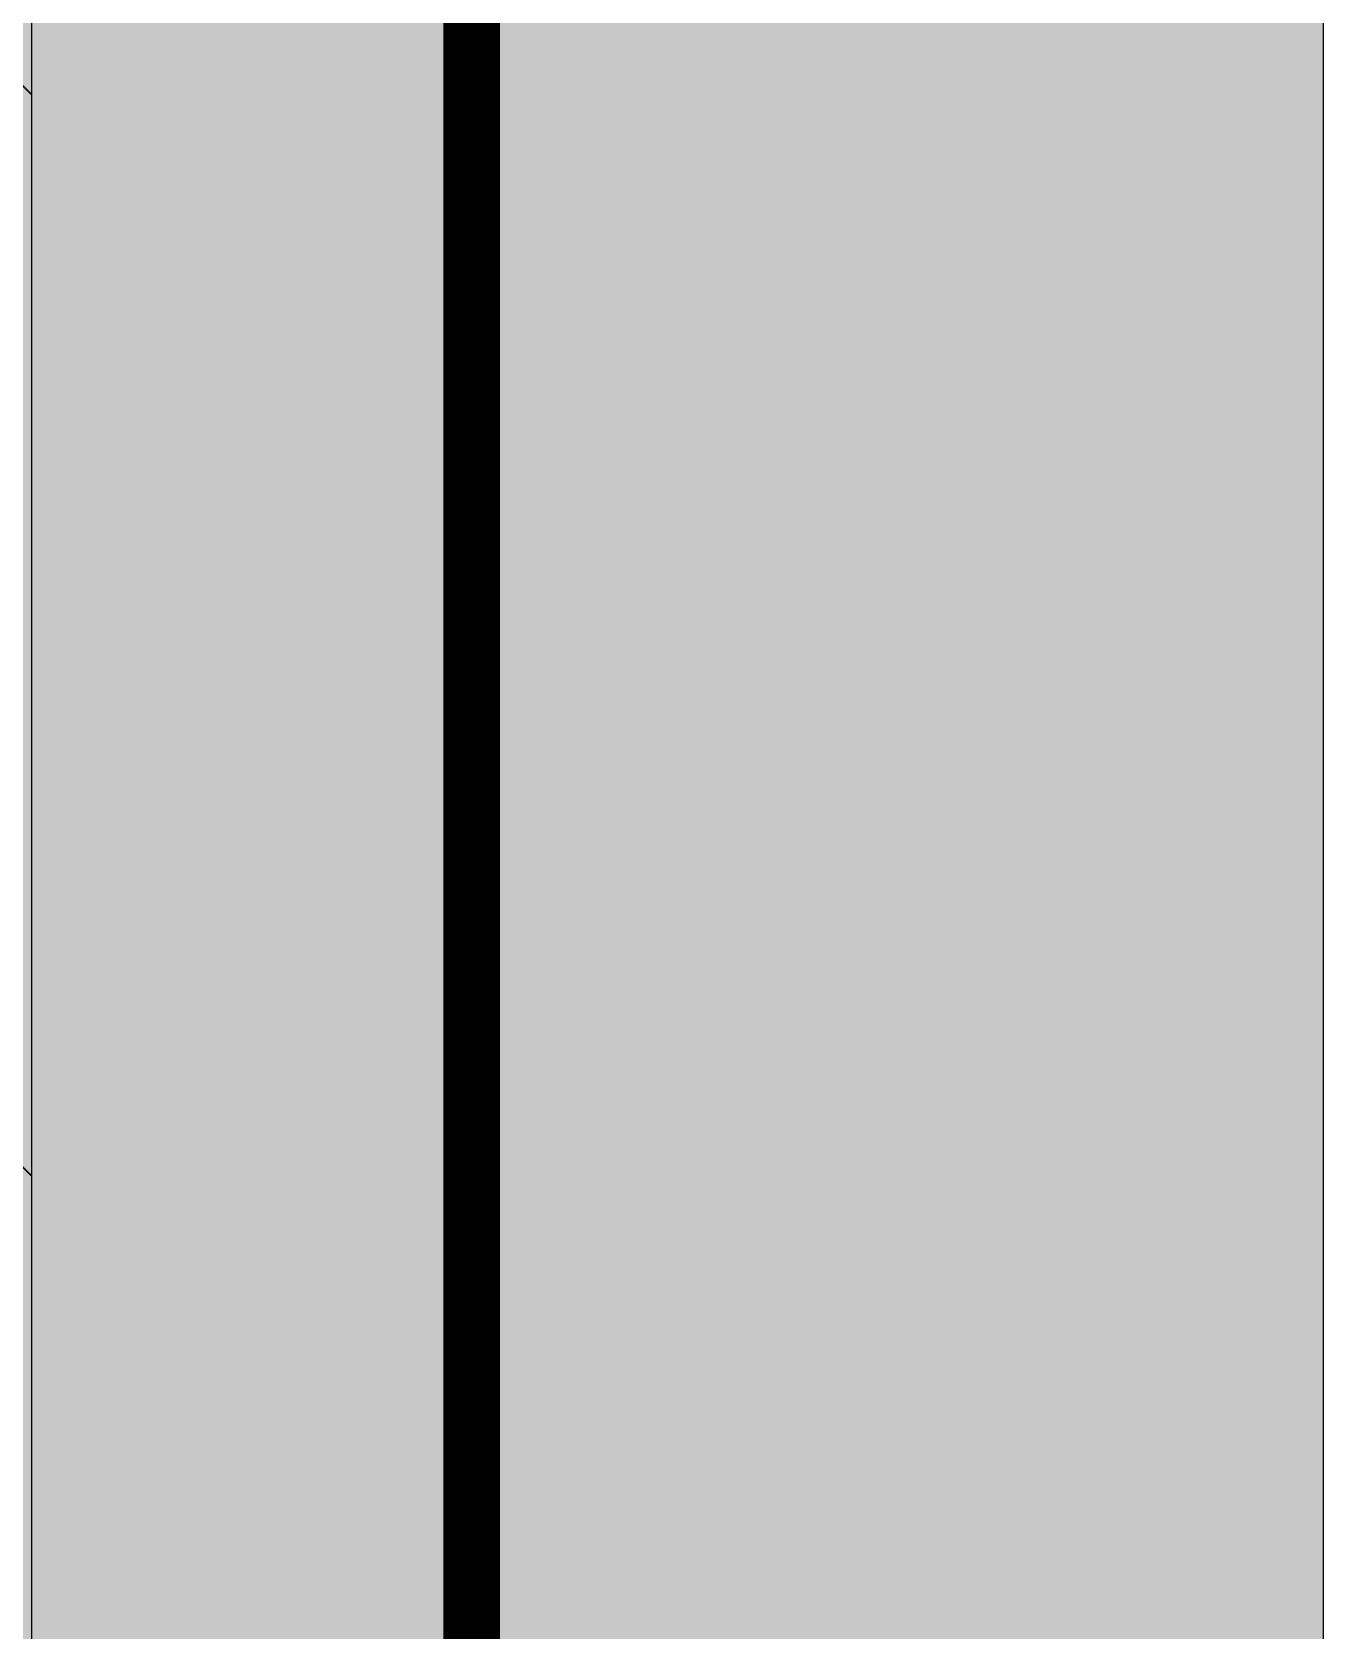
# Model space of a CAD drawing. Header units: millimetres. Extents: x -620 to 116137, y -21481 to 17762.
# Drawn here: x 13640 to 14550, y 892 to 2019 of the extents above; entities that cross this region are included whole.
import ezdxf

# ---------------------------------------------------------------- set-up
doc = ezdxf.new("R2010")
doc.units = ezdxf.units.MM
doc.header["$LTSCALE"] = 150
doc.linetypes.add('1625E_Roof Plan$0$DASHED', pattern=[0.75, 0.5, -0.25])
doc.layers.add('1625_East Villa$0$ad-Elevation 10', color=8, linetype='Continuous')
doc.layers.add('1625E_Roof Plan$0$ad-Secondary Roof', color=6, linetype='Continuous')
doc.layers.add('1625_East Villa$0$ad-Landscape', color=7, linetype='Continuous', lineweight=35, true_color=0x007f00)
doc.layers.add('1625_East Villa$0$ad-Verandah', color=7, linetype='Continuous', true_color=0xa57c52)

# ---------------------------------------------------------------- blocks, each defined once
blk = doc.blocks.new('1625_East Villa$0$zw$959F')
at = {"transparency": 33554559}
h = blk.add_hatch(color=43, dxfattribs=at)
h.dxf.hatch_style = 1
h.paths.add_polyline_path([(1520, -8875), (0, -8875), (0, -13620), (-5920, -13620), (-5920, -15670), (1520, -15670)])
h = blk.add_hatch(dxfattribs=at)
h.set_pattern_fill('GRASS', color=74, angle=180)
h.set_pattern_definition([(270, (2430, -10400), (17.960512, -17.960512), [4.7625, -31.158524]), (225, (2430, -10400), (17.96051, -17.96051), [4.7625, -20.6375]), (315, (2430, -10400), (17.96051, 17.96051), [4.7625, -20.6375])])
h.paths.add_polyline_path([(2430, -16580), (-2370, -16580), (-2370, -15670), (1520, -15670), (1520, -10475), (2430, -10475)])
h = blk.add_hatch(color=256, dxfattribs=at)
h.dxf.hatch_style = 1
h.set_gradient(color1=(153, 204, 0), color2=(63, 127, 0), tint=1, name='INVSPHERICAL')
h.paths.add_polyline_path([(2430, -16580), (-2370, -16580), (-2370, -15670), (1520, -15670), (1520, -10475), (2430, -10475)])
at = {"layer": '1625_East Villa$0$ad-Landscape', "transparency": 33554687}
h = blk.add_hatch(dxfattribs=at)
h.set_pattern_fill('DOLMIT', color=44, scale=10, angle=90)
h.set_pattern_definition([(90, (-1096435.54, 661200.024), (-63.5, 5e-14), []), (135, (-1096435.54, 661200.02), (-126.999913, -126.999913), [89.80256, -179.605122])])
h.paths.add_polyline_path([(1520, -8875), (0, -8875), (0, -13620), (-5920, -13620), (-5920, -15670), (1520, -15670)])
at = {"layer": '1625_East Villa$0$ad-Elevation 10'}
blk.add_lwpolyline([(2430, -16580), (-2370, -16580), (-2370, -15670), (1520, -15670), (1520, -10475), (2430, -10475)], close=True, dxfattribs=at)
at = {"layer": '1625_East Villa$0$ad-Verandah', "lineweight": 9}
blk.add_lwpolyline([(1520, -8875), (0, -8875), (0, -13620), (-5920, -13620), (-5920, -15670), (1520, -15670)], close=True, dxfattribs=at)
blk = doc.blocks.new('1625E_Roof Plan')
at = {"layer": '1625E_Roof Plan$0$ad-Secondary Roof', "linetype": '1625E_Roof Plan$0$DASHED', "ltscale": 2, "const_width": 40}
for points in [[(13950, 5195), (13188.8, 1425), (13950, -2345)], [(12570, 5195), (10022.5, 1425), (12570, -2345), (13950, -2345), (13950, 5195)]]:
    blk.add_lwpolyline(points, close=True, dxfattribs=at)
blk = doc.blocks.new('1625_East Villa')
at = {"layer": '1625_East Villa$0$ad-Verandah'}
blk.add_blockref('1625_East Villa$0$zw$959F', (12120, 13620), dxfattribs=at)
blk.add_blockref('1625E_Roof Plan', (0, 0))

msp = doc.modelspace()

# ---------------------------------------------------------------- block references
msp.add_blockref('1625_East Villa', (0, 0))

doc.saveas('drawing.dxf')
